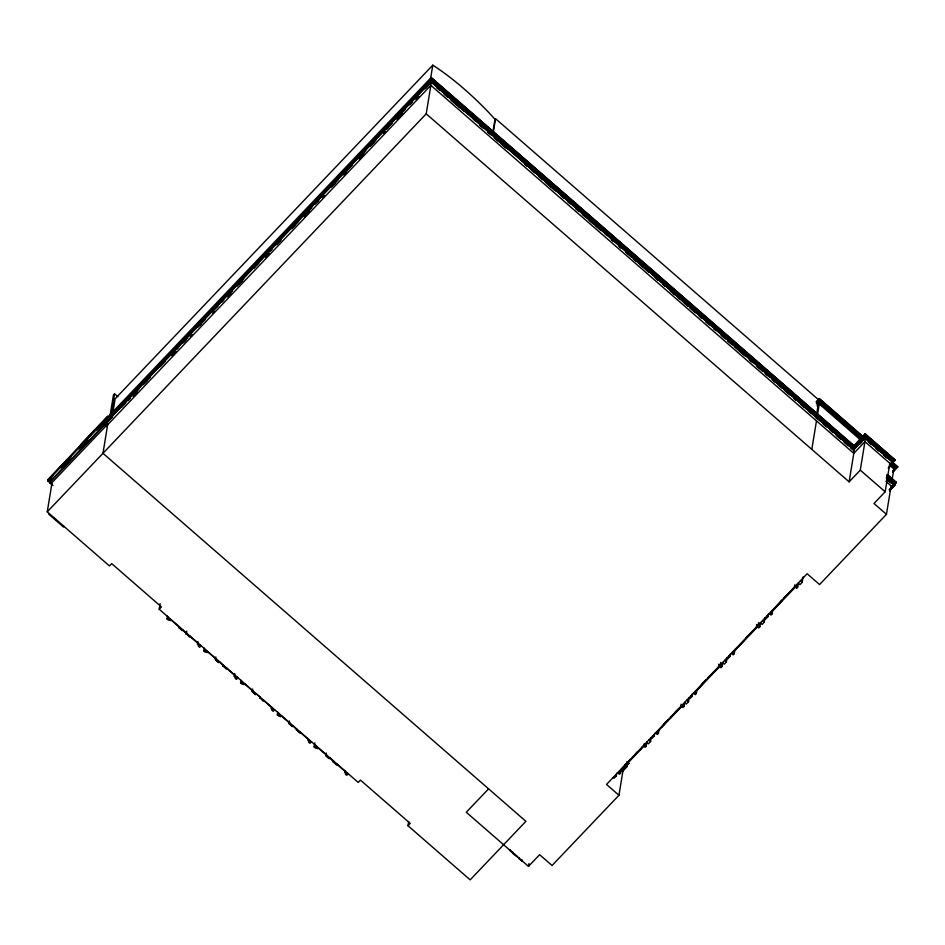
<?xml version="1.0" encoding="UTF-8"?>
<svg xmlns="http://www.w3.org/2000/svg" width="945" height="945" viewBox="0 0 945 945"><rect width="100%" height="100%" fill="white"/><g stroke="black" fill="none" stroke-linecap="round" stroke-linejoin="round"><path stroke-width="1.42" d="M817.354 402.558L819.409 399.959L862.372 437.346M107.954 418.387L108.013 416.509L47.817 479.717L52.164 483.934M52.967 485.517L49.683 482.659L49.849 481.655L431.074 81.057L853.961 449.336L431.074 81.057M107.765 424.045L102.981 453.305L525.904 821.323L470.173 879.854L407.98 825.729L410.201 823.39L360.447 780.097L358.226 782.436L159.197 609.253L161.43 606.903L111.675 563.61L109.443 565.949L47.25 511.836L52.046 482.576L105.745 426.171M80.408 447.174L80.868 444.292L107.624 416.202M103.466 421.694L431.156 77.549L854.032 445.816L431.156 77.549M108.013 416.509L47.758 480.095L48.88 480.438M110.01 416.024L113.447 394.998L114.569 393.829L117.901 396.723M111.12 414.843L114.569 393.829M112.774 413.178L115.136 398.766L432.786 65.146A92.114 23.613 43.6 0 1 494.991 119.271L492.865 132.241M159.197 609.253L160.107 603.678M169.84 618.502L168.352 620.062L166.993 618.88L167.442 616.116M179.373 626.807L178.64 627.586C183.365 630.575 185.763 632.654 189.484 637.024L190.228 636.245M186.732 631.106L186.319 633.634L189.035 635.985L186.13 633.823M198.84 645.529L197.481 644.348L197.942 641.56M206.624 650.514L205.136 652.074L203.777 650.892L204.226 648.128M219.547 661.76L218.803 662.551L215.425 659.598L215.85 656.976M218.803 662.551L216.133 659.929L218.85 662.291M219.405 661.713L226.268 669.036L227.013 668.257M235.624 677.53L234.265 676.348L234.726 673.572M236.545 676.561L235.069 678.12L236.415 679.301L236.876 676.537M243.408 682.526L241.92 684.085L240.562 682.904L241.01 680.14M256.331 693.772L255.587 694.551L252.197 691.61L252.634 688.976M255.587 694.551L252.917 691.941L255.634 694.303M256.189 693.713L260.253 697.256M263.797 700.269L263.053 701.048L259.887 697.646M280.192 714.526L278.704 716.086L277.346 714.916L277.795 712.152M293.115 725.784L292.371 726.563L288.981 723.61L289.418 720.988M292.371 726.563L289.702 723.953L292.607 726.114M292.974 725.725L299.837 733.048L300.581 732.269M316.977 746.538L315.488 748.097L314.13 746.916L314.803 742.77M430.436 79.557L432.786 65.146M47.25 511.836L426.207 113.837L430.873 85.333L430.766 81.447L853.914 449.584L865.065 437.878L864.899 438.882M431.014 79.935L853.937 447.954L431.014 79.935L104.434 422.911L431.05 79.675M854.056 447.198L431.18 78.919L854.056 447.198L865.242 435.232L893.816 460.38L865.207 435.491M438.988 87.07L431.204 80.301L427.045 85.074M329.899 757.795L329.155 758.575L325.765 755.622L326.202 753M329.155 758.575L326.486 755.965L329.203 758.315M329.758 757.736L336.621 765.06L337.353 764.281M493.195 133.091L495.546 118.68L818.961 400.101M407.98 825.729L408.665 821.548M512.84 853.122L509.733 850.417L509.851 849.649L510.914 850.937M519.242 858.343L512.651 853.311L512.781 852.555L516.927 856.158M518.876 858.733L519.183 857.776M519.053 858.532L522.172 861.238L520.849 859.584L522.29 860.482M522.479 860.281L522.172 861.238M488.589 788.851L466.287 812.263L528.491 866.376L528.952 863.529M613.293 777.511L614.132 778.231L616.353 775.892L616.801 773.199M617.758 772.821L619.412 774.274L620.534 773.093L620.983 770.34M528.491 866.376L539.63 854.682L552.069 865.502L618.951 795.265L623.617 766.761L627.197 766.383L625.165 764.316M626.051 766.171L626.216 765.155M622.72 769.962L628.862 763.312L621.999 770.435M644.254 743.502L643.805 746.266L619.282 772.018M643.391 745.9L645.045 747.341L646.167 746.172L646.829 742.144M646.734 742.392L648.4 743.833L650.621 741.494L651.282 737.454M651.199 737.702L652.026 738.435L654.247 736.084L654.696 733.403M655.653 733.025L657.307 734.466L658.429 733.296L658.878 730.532M675.238 712.034L680.672 707.132L681.144 704.214M681.286 706.104L682.951 707.545L684.062 706.376L684.723 702.336M684.629 702.596L686.294 704.037L688.515 701.686L689.177 697.658M689.094 697.906L689.921 698.627L692.153 696.288L692.591 693.595M693.547 693.228L695.213 694.669L696.323 693.5L696.772 690.736M718.838 664.24L718.566 667.324L708.124 677.506M718.566 667.324L719.039 664.418M720.74 662.445L720.303 665.126L721.956 666.579L720.846 667.749L719.18 666.308M721.956 666.579L722.618 662.539M722.523 662.788L724.189 664.229L726.41 661.89L727.071 657.862M726.989 658.11L727.815 658.83L730.048 656.491L730.485 653.798M731.442 653.42L733.107 654.873L734.218 653.704L734.891 649.558M756.732 624.432L756.461 627.527L746.018 637.698M756.461 627.527L756.945 624.621M758.634 622.637L758.197 625.33L759.851 626.771L758.74 627.941L757.075 626.5M759.851 626.771L760.512 622.743M760.418 622.991L762.083 624.432L764.316 622.093L764.977 618.054M764.883 618.313L765.71 619.034L767.942 616.683L768.38 614.002M769.336 613.624L771.002 615.065L772.112 613.896L772.797 609.749M816.834 413.071L818.252 404.425M816.291 402.038L819.386 398.577L863.529 437.003M862.62 438.409L819.398 400.798L819.185 402.853L817.153 404.98M811.814 449.383L816.48 420.879M817.449 414.985L819.244 403.976L860.954 440.264M783.913 597.901L794.355 587.731L794.839 584.813M794.981 586.703L796.635 588.144L797.308 583.998M796.635 588.144L797.745 586.975L798.407 582.935M798.324 583.195L799.978 584.636L802.21 582.297L803.085 576.911M853.689 449.466L853.796 453.352L849.13 481.856L426.207 113.837M854.032 445.816L865.218 433.861L895.08 459.837L893.013 462.211M849.13 481.856L860.281 470.149L864.947 441.646L864.829 437.759L893.438 462.66L888.335 468.224M865.124 435.999L893.686 461.136L865.124 435.999L853.937 447.954M865.1 437.63L892.47 461.443L865.1 437.63L853.642 449.714L430.719 81.695M618.951 795.265L606.513 784.444L807.136 573.733L819.575 584.565L886.445 514.328L874.007 503.496L885.158 491.79L889.824 463.286L864.947 441.646L853.796 453.352L430.873 85.333L107.647 424.801L104.186 424.423L106.419 426.36M892.257 462.696L892.423 461.692M886.445 514.328L891.111 485.824L885.926 481.312M892.08 479.93L893.887 468.921L889.493 465.105M893.037 471.012L895.86 467.338L891.43 463.487M893.557 485.234L893.722 484.218M886.469 477.91L894.738 485.187L889.599 490.786M893.072 485.057L895.151 482.659L886.859 475.441M892.623 472.37L897.75 466.771L864.793 438.007M889.292 490.006L896.368 482.363L888.076 475.146M52.058 484.561L47.652 480.733L107.848 417.513L107.647 421.789L49.683 482.659M52.944 475.855L48.939 480.06L47.817 479.717M66.965 461.125L68.961 459.022M83.975 443.252L85.983 441.15M48.833 480.686L50.876 478.335M60.893 467.81L70.899 457.297M78.907 448.887L87.885 439.673M96.933 429.963L431.18 78.919M109.809 417.844L119.98 407.153M129.134 397.55L139.305 386.859M142.352 383.658L160.662 364.427M165.753 359.088L176.939 347.347M181.003 343.07L183.035 340.932M185.078 338.794L187.11 336.656M189.142 334.518L200.328 322.777M206.435 316.362L213.546 308.885M225.76 296.068L232.872 288.591M235.931 285.39L254.229 266.159M260.336 259.757L270.506 249.067M274.57 244.802L277.629 241.589M282.709 236.25L293.895 224.508M297.97 220.232L308.141 209.554M317.296 199.938L327.466 189.26M329.498 187.122L333.561 182.846M335.593 180.708L346.791 168.954M353.902 161.477L365.089 149.735M368.148 146.522L371.196 143.321M373.228 141.183L387.474 126.228M394.585 118.751L401.708 111.274M414.926 97.394L421.033 90.98M423.065 88.842L427.128 84.577M429.172 82.439L431.204 80.301M109.726 418.34L111.758 416.213M114.817 413L120.913 406.598M129.052 398.046L135.159 391.643M147.361 378.827L149.393 376.689M154.484 371.35L158.547 367.073M165.67 359.596L174.825 349.981M184.996 339.302L187.027 337.164M193.123 330.75L196.182 327.549M203.293 320.071L205.337 317.933M208.384 314.732L214.491 308.33M222.618 299.778L228.725 293.375M248.051 273.07L252.114 268.805M260.253 260.253L268.392 251.713M286.701 232.482L289.749 229.281M297.888 220.74L299.919 218.602M301.951 216.464L308.058 210.05M317.213 200.434L321.276 196.17M325.34 191.894L327.383 189.756M333.479 183.354L337.554 179.077M341.617 174.801L346.709 169.462M353.82 161.985L361.959 153.444M373.145 141.691L375.177 139.553M380.268 134.214L384.332 129.938M391.454 122.46L393.486 120.334M396.534 117.121L401.625 111.782M106.383 423.313L112.49 416.91M121.645 407.295L125.709 403.019M136.895 391.265L138.939 389.139M145.034 382.725L150.125 377.386M160.296 366.707L165.375 361.356M176.561 349.615L178.605 347.476M183.684 342.137L187.748 337.861M199.962 325.045L205.041 319.705M215.212 309.027L218.26 305.814M230.474 292.997L232.505 290.859M238.601 284.457L243.692 279.118M253.862 268.427L258.942 263.088M270.14 251.346L272.172 249.208M277.251 243.869L281.326 239.593M293.529 226.776L298.608 221.437M308.779 210.747L311.838 207.546M316.918 202.206L318.949 200.068M332.179 186.189L338.275 179.774M347.429 170.159L352.52 164.82M363.707 153.066L365.739 150.94M371.846 144.526L375.909 140.25M387.096 128.508L392.187 123.157M402.357 112.479L405.405 109.277M410.484 103.938L412.528 101.8M425.746 87.909L430.991 81.565L104.151 424.683L106.372 426.608M128.107 400.656L130.138 398.518M143.356 384.639L147.432 380.362M183.011 342.988L186.059 339.787M198.261 326.97L201.32 323.769M221.65 302.412L223.681 300.274M236.9 286.394L241.944 281.303M276.554 244.743L280.618 240.479M291.804 228.725L294.852 225.524M315.193 204.167L318.241 200.966M331.459 187.086L335.487 183.07M370.097 146.51L374.161 142.234M386.363 129.418L388.395 127.291M409.752 104.86L411.784 102.721M425.002 88.842L429.03 84.826M172.014 355.533L174.045 353.395M265.521 257.312L267.565 255.185M360.057 158.039L362.089 155.901M133.21 396.487L137.285 392.21M171.966 355.781L176.042 351.505M190.228 336.609L192.26 334.471M212.625 313.09L214.669 310.94M227.875 297.073L230.946 293.836M265.569 257.477L269.644 253.201M304.255 216.854L309.192 211.668M322.41 197.788L324.442 195.65M343.968 175.144L347.016 171.943M359.23 159.114L364.085 154.023M383.67 133.446L385.702 131.308M396.912 119.542L402.7 113.459M415.918 99.579L418.966 96.378M49.364 513.667L48.809 514.257L63.492 527.026L64.047 526.448M166.993 618.88L168.482 617.321M171.187 619.684L170.265 620.664L168.907 619.483M182.031 630.539L182.763 629.76M186.094 634.071L186.838 633.292M197.481 644.348L198.415 643.368M199.761 644.549L198.285 646.108L199.631 647.29L201.12 645.73M203.777 650.892L205.266 649.333M207.971 651.696L207.049 652.664L205.691 651.483M215.425 659.598L216.157 658.819M222.878 666.083L223.622 665.304M234.265 676.348L235.199 675.38M236.415 679.301L237.904 677.742M240.562 682.904L242.05 681.345M244.755 683.696L243.834 684.676L242.475 683.495M252.197 691.61L252.941 690.819M259.662 698.095L260.407 697.316M271.983 707.392L271.05 708.36L272.408 709.541M273.329 708.561L271.853 710.132L273.2 711.301L274.688 709.742M277.346 714.916L278.834 713.345M281.539 715.708L280.618 716.688L279.259 715.507M288.981 723.61L289.725 722.83M296.447 730.107L297.191 729.327M308.767 739.392L307.834 740.372L309.192 741.553M310.114 740.573L308.625 742.132L309.984 743.313L311.472 741.754M314.13 746.916L315.618 745.357M318.323 747.719L317.402 748.688L316.043 747.519M325.765 755.622L326.509 754.842M333.231 762.107L333.975 761.327M345.539 771.403L344.618 772.384L345.976 773.553M346.898 772.585L345.409 774.144L346.768 775.325L348.256 773.766M816.326 401.79L819.386 398.577M816.362 403.161L819.409 399.959M817.39 402.913L819.398 400.798M817.319 403.338L819.339 401.223L861.438 437.866M817.236 404.472L819.268 402.346L861.049 438.704M817.224 406.102L819.244 403.976M854.079 445.567L865.218 433.861M854.103 446.938L865.242 435.232M862.23 439.803L854.126 448.32L849.756 444.516M853.996 449.076L865.147 437.37M859.832 444.209L861.852 442.083M893.049 461.963L895.08 459.837M888.371 467.976L893.438 462.66M893.12 470.504L895.139 468.377L890.745 464.55M893.214 470.515L896.533 467.066L892.127 463.227M892.659 472.11L897.75 466.771M627.09 762.603L625.495 765.072M664.985 722.807L663.39 725.276M702.879 683.011L701.296 685.468M781.68 600.24L777.085 605.875M620.487 770.34L630.102 759.449M632.748 757.465L637.343 751.83M639.765 750.094L642.565 746.751M661.394 727.378L667.997 719.641M670.643 717.668L674.647 713.451M698.284 688.633L705.891 679.845M736.179 648.837L744.199 640.403M782.094 600.607L771.864 610.966M657.177 732.21L681.699 706.458M695.083 692.413L719.594 666.662M732.977 652.617L757.5 626.866M770.872 612.821L795.395 587.058M625.637 765.722L627.645 763.607L625.59 765.97M893.108 484.797L895.151 482.659M889.339 489.758L891.348 487.644M894.36 484.478L896.368 482.363M622.2 771.415L627.232 766.123M889.647 490.526L894.738 485.187M622.153 771.663L627.197 766.383L625.117 764.576M896.533 467.066L891.867 463.499M889.824 463.286L893.403 462.908M891.111 485.824L894.691 485.435L886.398 478.217M47.652 480.733L49.849 481.655M865.183 434.109L895.033 460.085M870.747 441.374L865.266 436.614L870.664 441.882M875.117 445.189L878.401 448.048M881.685 450.907L886.067 454.71M888.253 456.624L892.553 460.936L889.269 458.077M875.035 445.697L885.985 455.218M819.339 398.837L863.494 437.252M892.186 462.223L897.715 467.019M868.431 441.587L871.703 444.433M876.05 448.225L878.224 450.115M883.669 454.852L885.843 456.742M868.396 441.847L871.656 444.682M876.015 448.473L879.122 451.273M883.504 455.077L886.788 457.935M819.386 400.432L862.218 437.7M891.359 463.901L895.801 467.763M819.185 402.853L860.966 439.212M890.662 465.046L895.057 468.874M887.001 474.496L896.332 482.623M886.812 475.701L895.104 482.919M886.729 476.197L894.986 483.675L886.693 476.457M442.319 89.976L446.761 93.85M448.993 95.776L454.545 100.619M456.766 102.556L461.219 106.419M463.44 108.356L469.003 113.187M471.224 115.125L476.776 119.968M478.997 121.893L482.34 124.799M485.671 127.705L497.897 138.336M500.118 140.273L505.681 145.117M507.902 147.042L512.355 150.916M514.576 152.854L520.128 157.685M522.361 159.622L533.476 169.297M536.807 172.203L541.249 176.065M543.481 178.003L549.033 182.834M551.254 184.771L555.707 188.646M557.928 190.583L563.492 195.414M565.712 197.351L571.264 202.183M573.497 204.12L584.612 213.794M586.833 215.732L592.385 220.563M594.618 222.5L600.169 227.332M602.39 229.269L606.844 233.143M609.064 235.069L614.616 239.912M616.849 241.849L627.964 251.524M630.185 253.449L635.737 258.292M637.97 260.229L643.521 265.061M645.742 266.998L651.306 271.829M653.527 273.766L657.98 277.641M660.201 279.566L665.752 284.41M667.985 286.347L679.101 296.021M681.321 297.947L686.873 302.79M689.106 304.727L694.658 309.558M696.878 311.496L702.442 316.327M704.663 318.264L709.116 322.139M711.337 324.064L730.237 340.507M732.458 342.444L738.01 347.287M740.23 349.225L745.794 354.056M748.015 355.993L752.468 359.856M754.689 361.793L760.241 366.636M763.584 369.53L774.699 379.205M776.92 381.142L781.361 385.005M783.594 386.942L789.146 391.785M791.367 393.711L796.93 398.554M799.151 400.491L803.604 404.354M805.825 406.291L818.051 416.934M819.138 417.879L824.607 422.639M826.792 424.541L832.261 429.302M834.447 431.204L839.916 435.952M842.101 437.854L847.559 442.614M886.67 476.646L890.816 480.249M433.342 82.747L438.905 87.578M442.236 90.484L460.026 105.958M464.467 109.821L482.257 125.307M486.699 129.17L497.814 138.844M500.035 140.781L511.162 150.456M515.604 154.318L533.393 169.805M536.725 172.699L554.514 188.185M558.956 192.048L562.287 194.953M566.74 198.816L584.53 214.302M587.861 217.196L592.302 221.071M594.535 223.008L605.65 232.683M610.092 236.545L627.882 252.02M630.102 253.957L635.654 258.8M637.887 260.725L656.787 277.168M661.228 281.043L679.018 296.517M682.349 299.423L686.791 303.286M689.023 305.223L707.911 321.666M712.365 325.541L730.154 341.015M732.375 342.952L751.275 359.395M755.716 363.27L759.048 366.164M763.501 370.038L781.279 385.513M784.622 388.419L802.399 403.893M806.853 407.767L817.968 417.442M819.055 418.387L824.524 423.147M826.71 425.049L832.179 429.798M834.364 431.7L847.476 443.122M849.673 445.024L854.044 448.828M886.587 477.154L890.733 480.757M886.552 477.402L893.757 483.97L886.505 477.65M436.673 87.283L440.004 90.188M444.457 94.063L446.69 96M452.253 100.843L456.707 104.718M458.927 106.655L464.491 111.498M473.398 119.247L475.618 121.184M480.072 125.059L483.415 127.965M487.868 131.839L490.089 133.777M495.652 138.608L500.106 142.482M503.449 145.388L507.902 149.263M524.593 163.792L526.826 165.729M531.279 169.604L534.61 172.51M539.063 176.384L543.517 180.259M546.86 183.165L551.313 187.039M553.534 188.976L555.766 190.914M561.33 195.757L563.551 197.694M568.004 201.568L570.237 203.506M575.8 208.349L578.021 210.286M582.474 214.161L588.038 219.004M590.271 220.941L594.724 224.815M604.741 233.533L606.962 235.47M611.415 239.345L613.636 241.282M619.211 246.125L621.432 248.062M625.885 251.937L631.449 256.78M633.67 258.717L639.245 263.56M641.466 265.498L643.699 267.435M654.826 277.121L658.157 280.027M662.61 283.902L664.843 285.839M670.407 290.682L674.86 294.556M677.081 296.494L682.644 301.325M684.877 303.262L688.22 306.168M699.347 315.854L701.568 317.792M706.021 321.666L709.364 324.572M713.818 328.447L716.038 330.384M721.602 335.227L726.055 339.101M728.288 341.039L732.741 344.913M742.758 353.631L744.979 355.568M749.432 359.443L752.775 362.348M757.228 366.223L762.792 371.066M765.013 373.003L769.466 376.878M772.809 379.784L777.262 383.658M786.157 391.407L788.39 393.344M793.954 398.188L796.174 400.125M800.628 403.999L806.203 408.842M808.424 410.78L812.877 414.654M817.33 418.529L820.662 421.435M830.667 430.14L832.899 432.078M837.341 435.94L839.562 437.878M845.125 442.721L847.346 444.646M888.442 480.403L890.509 482.21M436.625 87.531L439.968 90.436M444.174 94.181L447.505 97.087M450.836 99.981L459.731 107.718M480.036 125.307L483.367 128.213M487.821 132.087L490.857 134.804M494.188 137.71L498.641 141.585M500.862 143.51L506.425 148.353M524.558 164.052L526.778 165.989M531.232 169.864L534.575 172.77M538.662 176.408L541.993 179.302M545.324 182.208L554.219 189.945M561.283 196.005L563.515 197.942M567.969 201.817L570.189 203.754M575.753 208.597L578.683 211.231M582.439 214.409L585.77 217.315M588.688 219.937L593.129 223.8M595.35 225.737L600.914 230.568M611.368 239.593L613.6 241.53M619.164 246.373L621.397 248.311M625.838 252.185L631.414 257.028M633.15 258.623L636.481 261.529M639.812 264.435L648.707 272.172M655.901 278.338L658.122 280.275M662.575 284.15L664.796 286.087M670.359 290.93L674.813 294.805M677.612 297.321L679.833 299.258M683.176 302.152L687.617 306.026M689.838 307.964L695.402 312.795M699.3 316.114L701.533 318.052M705.986 321.926L709.317 324.832M713.77 328.706L716.003 330.644M720.964 335.05L724.307 337.944M727.638 340.85L730.969 343.756M734.3 346.65L742.085 353.418M742.711 353.891L744.943 355.828M749.385 359.691L752.728 362.596M757.181 366.471L762.745 371.314M765.426 373.736L767.659 375.673M772.1 379.536L775.432 382.441M777.664 384.379L782.106 388.253M784.326 390.179L789.89 395.022M793.918 398.436L796.139 400.373M800.592 404.247L803.935 407.153M808.377 411.028L810.609 412.965M815.452 417.265L817.673 419.202M823.142 423.962L826.426 426.809M829.698 429.668L832.982 432.515M836.266 435.373L840.637 439.177M843.909 442.036L848.291 445.839M850.476 447.741L853.748 450.588M887.331 479.812L891.478 483.427M860.281 470.149L885.158 491.79M800.545 580.844L802.21 582.297M796.092 585.534L797.745 586.975M770.458 612.454L772.112 613.896M767.116 615.963L767.942 616.683M762.65 620.652L764.316 622.093M732.564 652.251L734.218 653.704M729.221 655.771L730.048 656.491M724.756 660.449L726.41 661.89M694.658 692.059L696.323 693.5M691.315 695.567L692.153 696.288M686.861 700.245L688.515 701.686M682.408 704.935L684.062 706.376M656.763 731.855L658.429 733.296M653.42 735.364L654.247 736.084M648.967 740.053L650.621 741.494M644.502 744.731L646.167 746.172M626.748 761.753L628.827 763.56M618.869 771.652L620.534 773.093M615.526 775.172L616.353 775.892M512.344 851.823L512.958 852.355M53.652 517.765L55.731 519.573M171.01 619.885L179.196 627.007M190.039 636.446L198.226 643.569M207.794 651.885L215.98 659.008M226.824 668.446L235.01 675.569M244.578 683.896L252.764 691.019M263.608 700.458L271.794 707.581M281.362 715.908L289.548 723.031M300.392 732.47L308.578 739.592M318.146 747.908L326.332 755.031M337.176 764.47L345.362 771.592M179.538 627.728L182.255 630.091M223.103 665.634L225.82 667.997L222.914 665.835M296.671 729.658L299.376 732.009L296.482 729.847M333.455 761.658L336.16 764.021L333.266 761.859M179.349 627.929L182.066 630.28M865.254 438.244L865.277 439.626"/></g></svg>
